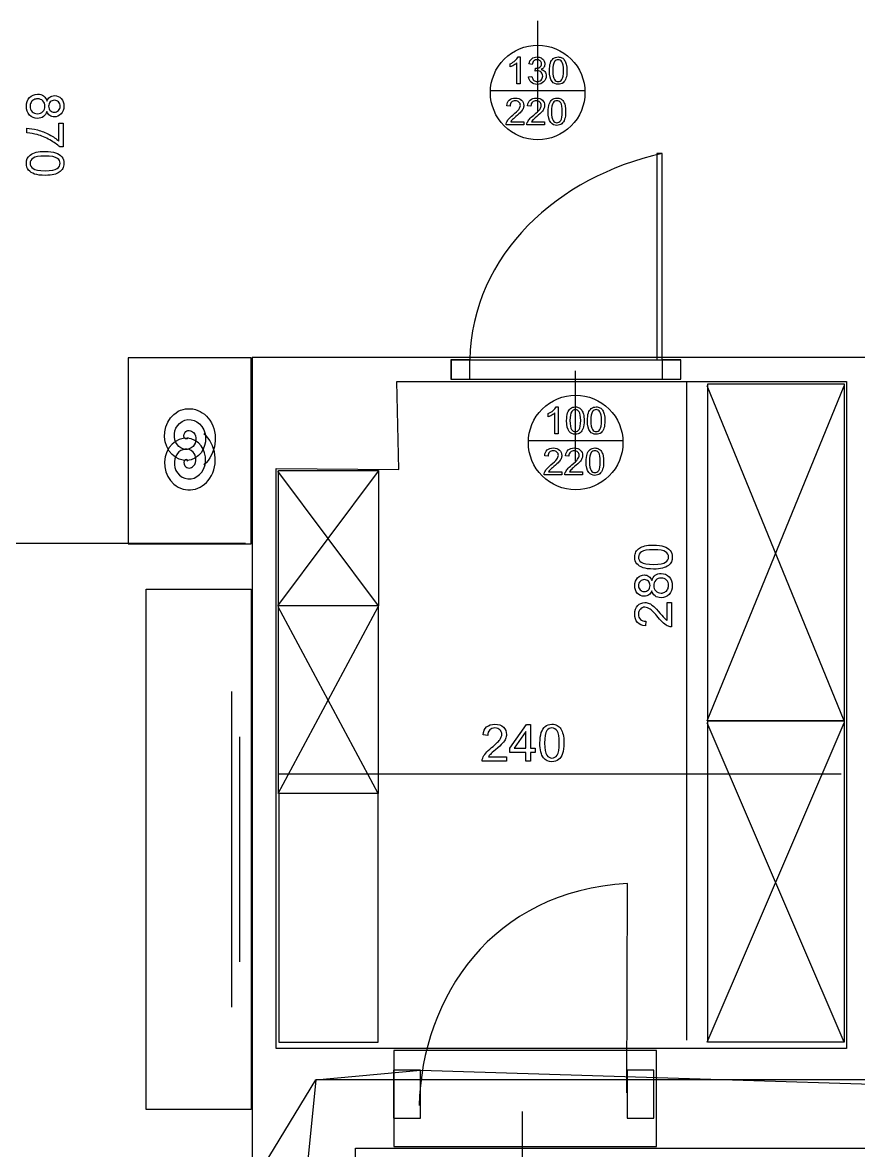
# Model space of a CAD drawing. Extents: x 2.6 to 26.4, y 3.1 to 19.6.
# Drawn here: x 8.137 to 11.673, y 6.609 to 11.378 of the extents above; entities that cross this region are included whole.
import ezdxf

# ---------------------------------------------------------------- set-up
doc = ezdxf.new("R2010")
doc.units = 0
for name, color, linetype in [('garden', 7, 'CONTINUOUS'), ('meble', 7, 'CONTINUOUS'), ('okna-drzwi_kopia', 7, 'CONTINUOUS'), ('rozmiarowka_kopia', 7, 'CONTINUOUS'), ('sciany', 7, 'CONTINUOUS')]:
    doc.layers.add(name, color=color, linetype=linetype)

msp = doc.modelspace()

# ---------------------------------------------------------------- linework, layer by layer
at = {"layer": 'garden', "color": 7}
for points in [[(4.470063, 15.233314), (23.784692, 15.233314), (23.784692, 6.46842), (13.747867, 6.331941), (13.610701, 6.908078), (9.37782, 6.908078), (9.307661, 6.201818), (4.470063, 6.122306)], [(9.028062, 6.331941), (9.37782, 6.908078), (9.819822, 6.947791), (13.096207, 6.846435), (14.012271, 6.819563), (13.906617, 6.331941), (13.906617, 4.435032), (9.028062, 4.435032)]]:
    msp.add_lwpolyline(points, close=True, dxfattribs=at)
at = {"layer": 'meble', "color": 7}
for points in [[(9.104096, 9.174034), (9.104096, 9.959985), (8.584316, 9.959985), (8.584316, 9.174034)], [(11.036499, 9.850612), (11.612056, 9.850612), (11.612056, 8.424992), (11.036499, 8.424992)], [(9.219363, 9.484203), (9.642821, 9.484203), (9.642821, 8.912489), (9.219363, 8.912489)], [(8.66069, 8.982337), (9.103551, 8.982337), (9.103551, 6.782022), (8.66069, 6.782022)], [(9.220091, 8.913148), (9.642087, 8.913148), (9.642087, 8.117853), (9.220091, 8.117853)], [(11.036499, 8.424992), (11.612056, 8.424992), (11.612056, 7.066288), (11.036499, 7.066288)], [(9.641876, 7.066734), (9.641876, 8.117649), (9.221569, 8.117649), (9.221569, 7.066734)]]:
    msp.add_lwpolyline(points, close=True, dxfattribs=at)
for points in [[(11.612056, 8.424992), (11.033371, 9.841763)], [(11.033371, 8.424992), (11.612056, 9.841763)], [(9.642821, 8.912489), (9.217062, 9.480654)], [(9.217062, 8.912489), (9.642821, 9.480654)], [(9.642087, 8.117853), (9.217798, 8.908211)], [(9.217798, 8.117853), (9.642087, 8.908211)], [(9.020383, 8.549998), (9.020383, 7.214361)], [(11.612056, 7.066288), (11.033371, 8.416558)], [(11.033371, 7.066288), (11.612056, 8.416558)], [(9.05475, 8.357691), (9.05475, 7.406667)]]:
    msp.add_lwpolyline(points, dxfattribs=at)
at = {"layer": 'meble', "color": 1}
for points in [[(8.777241, 9.721485), (8.824595, 9.762573), (8.893891, 9.749191), (8.929547, 9.696346)], [(8.757749, 9.565998), (8.724431, 9.614087), (8.735031, 9.68486), (8.777241, 9.721485)], [(8.792109, 9.592068), (8.771251, 9.618925), (8.776795, 9.660456), (8.800368, 9.682752)], [(8.800368, 9.682752), (8.828918, 9.709758), (8.872218, 9.702092), (8.895187, 9.670276)], [(8.929547, 9.696346), (8.969131, 9.637679), (8.955987, 9.552216), (8.904438, 9.508459)], [(8.881311, 9.600422), (8.843348, 9.634455), (8.787071, 9.623937), (8.757749, 9.581615)], [(8.826468, 9.618134), (8.817418, 9.622587), (8.818266, 9.63658), (8.823495, 9.644017)], [(8.823495, 9.644017), (8.832849, 9.657321), (8.850778, 9.655172), (8.860828, 9.644209)], [(8.860828, 9.644209), (8.875576, 9.628111), (8.872498, 9.600963), (8.858185, 9.585924)], [(8.895187, 9.670276), (8.922256, 9.632784), (8.914193, 9.576668), (8.881311, 9.547191)], [(8.929547, 9.451267), (8.969131, 9.509934), (8.955987, 9.595397), (8.904438, 9.639154)], [(8.858185, 9.585924), (8.839107, 9.56588), (8.808683, 9.570726), (8.792109, 9.592068)], [(8.835058, 9.62465), (8.838537, 9.618822), (8.829808, 9.616491), (8.826468, 9.618134)], [(8.895187, 9.477337), (8.922256, 9.514829), (8.914193, 9.570946), (8.881311, 9.600422)], [(8.757749, 9.581615), (8.724431, 9.533526), (8.735031, 9.462754), (8.777241, 9.426129)], [(8.881311, 9.547191), (8.843348, 9.513159), (8.787071, 9.523676), (8.757749, 9.565998)], [(8.792109, 9.555545), (8.771251, 9.528688), (8.776795, 9.487158), (8.800368, 9.464861)], [(8.858185, 9.561689), (8.839107, 9.581733), (8.808683, 9.576886), (8.792109, 9.555545)], [(8.860828, 9.503404), (8.875576, 9.519501), (8.872498, 9.546649), (8.858185, 9.561689)], [(8.826468, 9.529479), (8.817418, 9.525026), (8.818266, 9.511033), (8.823495, 9.503596)], [(8.823495, 9.503596), (8.832849, 9.490291), (8.850778, 9.492441), (8.860828, 9.503404)], [(8.835058, 9.522963), (8.838537, 9.528791), (8.829808, 9.531123), (8.826468, 9.529479)], [(8.777241, 9.426129), (8.824595, 9.385041), (8.893891, 9.398422), (8.929547, 9.451267)], [(8.800368, 9.464861), (8.828918, 9.437855), (8.872218, 9.445521), (8.895187, 9.477337)]]:
    msp.add_open_spline(points, degree=3, dxfattribs=at)
at = {"layer": 'okna-drzwi_kopia', "color": 7}
for points in [[(10.316177, 11.003706), (10.316177, 11.38493)], [(10.233238, 11.232747), (10.2422, 11.232747), (10.2422, 11.119026)], [(10.200482, 11.190874), (10.200482, 11.204317)], [(10.2422, 11.119026), (10.228294, 11.119026), (10.228294, 11.207639)], [(10.293267, 11.200917), (10.279361, 11.203389)], [(10.305396, 11.172642), (10.306941, 11.184848)], [(10.277969, 11.148924), (10.291875, 11.150778)], [(10.116175, 11.090441), (10.516176, 11.090441)], [(10.199502, 11.02489), (10.18521, 11.026357)], [(10.287573, 11.02489), (10.273281, 11.026357)], [(10.257445, 10.958759), (10.257445, 10.945393), (10.182584, 10.945393)], [(10.201898, 10.958759), (10.257445, 10.958759)], [(10.345516, 10.958759), (10.345516, 10.945393), (10.270656, 10.945393)], [(10.289967, 10.958759), (10.345516, 10.958759)], [(10.476837, 9.523804), (10.476837, 9.905028)], [(10.393899, 9.752845), (10.402861, 9.752845), (10.40286, 9.639124)], [(10.361142, 9.710972), (10.361142, 9.724415)], [(10.40286, 9.639124), (10.388954, 9.639124), (10.388954, 9.727737)], [(10.276836, 9.610539), (10.676836, 9.610539)], [(10.360162, 9.544988), (10.34587, 9.546455)], [(10.448234, 9.544988), (10.433942, 9.546455)], [(10.418105, 9.478857), (10.418105, 9.465491), (10.343245, 9.465491)], [(10.362558, 9.478857), (10.418105, 9.478857)], [(10.506177, 9.478857), (10.506177, 9.465491), (10.431316, 9.465491)], [(10.450628, 9.478857), (10.506177, 9.478857)], [(10.693146, 6.852901), (10.695681, 7.737821)], [(10.251644, 6.092467), (10.251644, 6.773032)]]:
    msp.add_lwpolyline(points, dxfattribs=at)
for points in [[(10.365963, 11.174882)], [(10.380256, 11.174882)], [(10.277971, 11.148924)], [(10.516177, 11.082323)], [(10.360503, 11.001249)], [(10.374796, 11.001249)], [(10.842209, 9.952126), (10.842209, 10.825184), (10.820472, 10.825184), (10.820472, 9.952126)], [(10.028933, 9.952126), (9.94904, 9.952126), (9.94904, 9.870876), (10.028933, 9.870876)], [(10.922102, 9.95087), (9.950297, 9.95087), (9.950297, 9.870876), (10.922102, 9.870876)], [(10.922102, 9.952126), (10.842209, 9.952126), (10.842209, 9.870876), (10.922102, 9.870876)], [(10.438553, 9.69498)], [(10.452845, 9.69498)], [(10.526623, 9.69498)], [(10.540917, 9.69498)], [(10.676837, 9.602421)], [(10.521164, 9.521347)], [(10.535456, 9.521347)], [(10.819362, 7.03197), (9.707241, 7.03197), (9.707241, 6.626094), (10.819362, 6.626094)], [(9.819822, 6.947791), (9.705934, 6.947791), (9.705934, 6.744853), (9.819822, 6.744853)], [(10.808091, 6.947791), (10.694203, 6.947791), (10.694203, 6.744853), (10.808091, 6.744853)]]:
    msp.add_lwpolyline(points, close=True, dxfattribs=at)
for points in [[(10.174755, 11.223745), (10.212263, 11.261252), (10.263133, 11.282323), (10.316177, 11.282323)], [(10.316177, 11.282323), (10.36922, 11.282323), (10.420091, 11.261252), (10.457598, 11.223745)], [(10.116177, 11.082323), (10.116177, 11.135367), (10.137248, 11.186238), (10.174755, 11.223745)], [(10.200482, 11.204317), (10.208259, 11.207973), (10.215057, 11.212403), (10.220877, 11.217604)], [(10.220877, 11.217604), (10.226697, 11.222806), (10.230818, 11.227854), (10.233238, 11.232747)], [(10.279361, 11.203389), (10.28106, 11.212711), (10.284923, 11.219922), (10.290949, 11.22502)], [(10.290949, 11.22502), (10.296975, 11.230171), (10.304469, 11.232746), (10.313431, 11.232746)], [(10.30022, 11.216213), (10.296615, 11.212814), (10.294297, 11.207715), (10.293267, 11.200917)], [(10.31374, 11.221312), (10.308332, 11.221312), (10.303825, 11.219613), (10.30022, 11.216213)], [(10.313431, 11.232746), (10.319611, 11.232746), (10.325302, 11.231407), (10.330504, 11.228729)], [(10.327105, 11.216291), (10.323654, 11.219638), (10.319199, 11.221312), (10.31374, 11.221312)], [(10.332281, 11.203621), (10.332281, 11.20872), (10.330556, 11.212943), (10.327105, 11.216291)], [(10.330504, 11.228729), (10.335706, 11.226102), (10.339672, 11.222497), (10.342402, 11.217913)], [(10.342402, 11.217913), (10.345183, 11.213329), (10.346574, 11.208462), (10.346574, 11.203312)], [(10.370059, 11.207175), (10.37284, 11.215364), (10.376934, 11.221673), (10.382342, 11.226103)], [(10.387441, 11.213124), (10.382651, 11.206222), (10.380256, 11.193475), (10.380256, 11.174882)], [(10.382342, 11.226103), (10.387802, 11.230532), (10.394652, 11.232747), (10.402892, 11.232747)], [(10.402738, 11.221236), (10.396351, 11.221236), (10.391252, 11.218532), (10.387441, 11.213124)], [(10.418962, 11.212042), (10.414635, 11.218171), (10.409227, 11.221236), (10.402738, 11.221236)], [(10.402892, 11.232747), (10.40897, 11.232747), (10.4143, 11.231511), (10.418884, 11.229038)], [(10.418884, 11.229038), (10.423468, 11.226618), (10.427254, 11.22309), (10.430241, 11.218454)], [(10.425529, 11.174882), (10.425529, 11.193526), (10.42334, 11.205913), (10.418962, 11.212042)], [(10.430241, 11.218454), (10.433228, 11.21387), (10.435571, 11.208256), (10.437271, 11.201613)], [(10.457598, 11.223745), (10.495105, 11.186238), (10.516177, 11.135367), (10.516177, 11.082323)], [(10.215083, 11.198059), (10.209675, 11.194866), (10.204808, 11.192471), (10.200482, 11.190874)], [(10.228294, 11.207639), (10.224946, 11.204445), (10.220542, 11.201252), (10.215083, 11.198059)], [(10.315207, 11.174187), (10.31258, 11.174187), (10.30931, 11.173672), (10.305396, 11.172642)], [(10.306941, 11.184848), (10.307868, 11.184745), (10.308615, 11.184693), (10.309181, 11.184693)], [(10.309181, 11.184693), (10.315104, 11.184693), (10.320434, 11.186238), (10.325173, 11.189328)], [(10.331122, 11.167929), (10.32695, 11.172101), (10.321645, 11.174187), (10.315207, 11.174187)], [(10.325173, 11.189328), (10.329912, 11.192419), (10.332281, 11.197183), (10.332281, 11.203621)], [(10.342634, 11.189946), (10.340007, 11.185929), (10.336118, 11.182736), (10.330968, 11.180367)], [(10.330968, 11.180367), (10.337663, 11.178822), (10.342865, 11.175603), (10.346574, 11.17071)], [(10.33738, 11.152169), (10.33738, 11.158555), (10.335294, 11.163809), (10.331122, 11.167929)], [(10.346574, 11.203312), (10.346574, 11.198419), (10.34526, 11.193964), (10.342634, 11.189946)], [(10.346574, 11.17071), (10.350282, 11.165868), (10.352137, 11.159791), (10.352137, 11.152477)], [(10.377165, 11.128838), (10.369697, 11.138263), (10.365963, 11.153611), (10.365963, 11.174882)], [(10.365964, 11.174882), (10.365964, 11.188273), (10.367329, 11.199037), (10.370059, 11.207175)], [(10.380256, 11.174882), (10.380256, 11.156289), (10.382419, 11.143903), (10.386746, 11.137722)], [(10.418962, 11.137799), (10.42334, 11.14398), (10.425529, 11.156341), (10.425529, 11.174882)], [(10.43982, 11.174882), (10.43982, 11.161594), (10.438455, 11.150856), (10.435725, 11.142666)], [(10.437271, 11.201613), (10.43897, 11.19502), (10.43982, 11.18611), (10.43982, 11.174882)], [(10.289173, 11.125901), (10.282632, 11.131824), (10.278898, 11.139498), (10.277971, 11.148924)], [(10.313972, 11.117017), (10.304032, 11.117017), (10.295766, 11.119978), (10.289173, 11.125901)], [(10.291875, 11.150778), (10.293472, 11.142898), (10.296176, 11.137207), (10.299987, 11.133705)], [(10.299987, 11.133705), (10.30385, 11.130254), (10.308537, 11.128529), (10.314048, 11.128529)], [(10.341321, 11.127292), (10.33411, 11.120442), (10.324994, 11.117017), (10.313972, 11.117017)], [(10.314048, 11.128529), (10.320589, 11.128529), (10.3261, 11.130795), (10.330581, 11.135327)], [(10.330581, 11.135327), (10.335113, 11.139859), (10.33738, 11.145473), (10.33738, 11.152169)], [(10.352137, 11.152477), (10.352137, 11.142589), (10.348531, 11.134193), (10.341321, 11.127292)], [(10.402891, 11.117095), (10.391972, 11.117095), (10.383397, 11.121009), (10.377165, 11.128838)], [(10.386746, 11.137722), (10.391124, 11.131593), (10.396506, 11.128529), (10.402892, 11.128529)], [(10.423441, 11.123739), (10.418033, 11.119309), (10.411183, 11.117095), (10.402891, 11.117095)], [(10.402892, 11.128529), (10.409279, 11.128529), (10.414635, 11.131619), (10.418962, 11.137799)], [(10.435725, 11.142666), (10.432995, 11.134529), (10.4289, 11.12822), (10.423441, 11.123739)], [(10.174755, 10.940902), (10.137248, 10.978409), (10.116177, 11.02928), (10.116177, 11.082323)], [(10.516177, 11.082323), (10.516177, 11.02928), (10.495105, 10.978409), (10.457598, 10.940902)], [(10.18521, 11.026357), (10.186188, 11.037019), (10.189871, 11.045131), (10.196257, 11.050693)], [(10.196257, 11.050693), (10.202644, 11.056307), (10.211219, 11.059114), (10.221983, 11.059114)], [(10.205605, 11.041577), (10.201588, 11.03756), (10.199553, 11.031997), (10.199502, 11.02489)], [(10.221674, 11.047603), (10.214979, 11.047603), (10.209622, 11.045594), (10.205605, 11.041577)], [(10.237048, 11.041886), (10.233133, 11.045697), (10.228009, 11.047603), (10.221674, 11.047603)], [(10.221983, 11.059114), (10.232851, 11.059114), (10.241452, 11.056101), (10.247787, 11.050075)], [(10.236508, 11.011215), (10.240834, 11.017138), (10.242997, 11.022726), (10.242997, 11.02798)], [(10.242997, 11.02798), (10.242997, 11.033491), (10.241014, 11.038126), (10.237048, 11.041886)], [(10.247787, 11.050075), (10.254122, 11.044049), (10.25729, 11.036581), (10.25729, 11.027671)], [(10.25729, 11.027671), (10.25729, 11.023138), (10.256363, 11.018683), (10.254509, 11.014306)], [(10.273281, 11.026357), (10.27426, 11.037019), (10.277942, 11.045131), (10.284329, 11.050693)], [(10.284329, 11.050693), (10.290715, 11.056307), (10.299291, 11.059114), (10.310055, 11.059114)], [(10.293676, 11.041577), (10.289659, 11.03756), (10.287625, 11.031997), (10.287573, 11.02489)], [(10.309746, 11.047603), (10.30305, 11.047603), (10.297694, 11.045594), (10.293676, 11.041577)], [(10.32512, 11.041886), (10.321206, 11.045697), (10.316081, 11.047603), (10.309746, 11.047603)], [(10.310055, 11.059114), (10.320922, 11.059114), (10.329523, 11.056101), (10.335858, 11.050075)], [(10.32458, 11.011215), (10.328906, 11.017138), (10.331069, 11.022726), (10.331069, 11.02798)], [(10.331069, 11.02798), (10.331069, 11.033491), (10.329086, 11.038126), (10.32512, 11.041886)], [(10.335858, 11.050075), (10.342193, 11.044049), (10.34536, 11.036581), (10.34536, 11.027671)], [(10.34536, 11.027671), (10.34536, 11.023138), (10.344433, 11.018683), (10.342579, 11.014306)], [(10.360504, 11.001249), (10.360504, 11.01464), (10.361869, 11.025405), (10.364599, 11.033542)], [(10.364599, 11.033542), (10.36738, 11.041731), (10.371475, 11.04804), (10.376883, 11.05247)], [(10.381981, 11.039491), (10.377191, 11.032589), (10.374796, 11.019842), (10.374796, 11.001249)], [(10.376883, 11.05247), (10.382342, 11.056899), (10.389192, 11.059114), (10.397433, 11.059114)], [(10.397277, 11.047603), (10.390891, 11.047603), (10.385792, 11.044899), (10.381981, 11.039491)], [(10.413501, 11.038409), (10.409174, 11.044538), (10.403766, 11.047603), (10.397277, 11.047603)], [(10.397433, 11.059114), (10.40351, 11.059114), (10.408841, 11.057878), (10.413425, 11.055405)], [(10.413425, 11.055405), (10.418009, 11.052985), (10.421794, 11.049457), (10.424781, 11.044821)], [(10.420068, 11.001249), (10.420068, 11.019894), (10.417879, 11.03228), (10.413501, 11.038409)], [(10.424781, 11.044821), (10.427769, 11.040238), (10.430112, 11.034624), (10.431811, 11.02798)], [(10.431811, 11.02798), (10.433511, 11.021387), (10.43436, 11.012477), (10.43436, 11.001249)], [(10.184206, 10.95505), (10.186112, 10.960149), (10.189151, 10.965171), (10.193322, 10.970115)], [(10.193322, 10.970115), (10.197545, 10.97506), (10.203623, 10.980776), (10.211555, 10.987266)], [(10.223838, 10.980545), (10.215494, 10.97354), (10.210138, 10.968776), (10.207769, 10.966253)], [(10.211555, 10.987266), (10.223864, 10.997361), (10.232182, 11.005344), (10.236508, 11.011215)], [(10.245238, 11.000477), (10.240963, 10.995635), (10.23383, 10.988991), (10.223838, 10.980545)], [(10.254509, 11.014306), (10.252655, 11.009928), (10.249564, 11.005318), (10.245238, 11.000477)], [(10.272278, 10.95505), (10.274183, 10.960149), (10.277222, 10.965171), (10.281394, 10.970115)], [(10.281394, 10.970115), (10.285617, 10.97506), (10.291694, 10.980776), (10.299626, 10.987266)], [(10.311909, 10.980545), (10.303565, 10.97354), (10.298208, 10.968776), (10.295839, 10.966253)], [(10.299626, 10.987266), (10.311935, 10.997361), (10.320253, 11.005344), (10.32458, 11.011215)], [(10.333308, 11.000477), (10.329034, 10.995635), (10.3219, 10.988991), (10.311909, 10.980545)], [(10.342579, 11.014306), (10.340725, 11.009928), (10.337635, 11.005318), (10.333308, 11.000477)], [(10.371705, 10.955205), (10.364237, 10.96463), (10.360503, 10.979978), (10.360503, 11.001249)], [(10.374796, 11.001249), (10.374796, 10.982656), (10.376959, 10.97027), (10.381285, 10.964089)], [(10.413501, 10.964167), (10.417879, 10.970347), (10.420068, 10.982708), (10.420068, 11.001249)], [(10.43436, 11.001249), (10.43436, 10.987961), (10.432995, 10.977223), (10.430265, 10.969034)], [(10.316177, 10.882323), (10.263133, 10.882323), (10.212263, 10.903395), (10.174755, 10.940902)], [(10.182584, 10.945393), (10.182484, 10.948741), (10.183025, 10.95196), (10.184206, 10.95505)], [(10.207769, 10.966253), (10.205399, 10.96378), (10.203442, 10.961282), (10.201898, 10.958759)], [(10.270656, 10.945393), (10.270556, 10.948741), (10.271096, 10.95196), (10.272278, 10.95505)], [(10.295839, 10.966253), (10.29347, 10.96378), (10.291513, 10.961282), (10.289967, 10.958759)], [(10.457598, 10.940902), (10.420091, 10.903395), (10.36922, 10.882323), (10.316177, 10.882323)], [(10.397432, 10.943462), (10.386513, 10.943462), (10.377937, 10.947376), (10.371705, 10.955205)], [(10.381285, 10.964089), (10.385663, 10.95796), (10.391045, 10.954896), (10.397432, 10.954896)], [(10.397432, 10.954896), (10.403818, 10.954896), (10.409175, 10.957986), (10.413501, 10.964167)], [(10.417982, 10.950106), (10.412574, 10.945677), (10.405724, 10.943462), (10.397432, 10.943462)], [(10.430265, 10.969034), (10.427535, 10.960896), (10.423441, 10.954587), (10.417982, 10.950106)], [(10.842209, 10.825184), (10.403671, 10.72604), (10.038815, 10.399973), (10.028933, 9.952126)], [(10.335416, 9.743843), (10.372923, 9.78135), (10.423794, 9.802421), (10.476837, 9.802421)], [(10.476837, 9.802421), (10.52988, 9.802421), (10.580751, 9.78135), (10.618258, 9.743843)], [(10.276837, 9.602421), (10.276837, 9.655465), (10.297908, 9.706336), (10.335416, 9.743843)], [(10.361142, 9.724415), (10.368919, 9.728071), (10.375718, 9.732501), (10.381538, 9.737702)], [(10.381538, 9.737702), (10.387358, 9.742904), (10.391478, 9.747952), (10.393899, 9.752845)], [(10.442647, 9.727273), (10.445428, 9.735462), (10.449522, 9.741771), (10.45493, 9.746201)], [(10.46003, 9.733222), (10.45524, 9.72632), (10.452845, 9.713573), (10.452845, 9.69498)], [(10.45493, 9.746201), (10.46039, 9.75063), (10.46724, 9.752845), (10.47548, 9.752845)], [(10.475327, 9.741334), (10.46894, 9.741334), (10.463841, 9.73863), (10.46003, 9.733222)], [(10.49155, 9.73214), (10.487224, 9.738269), (10.481817, 9.741334), (10.475327, 9.741334)], [(10.47548, 9.752845), (10.481558, 9.752845), (10.486888, 9.751609), (10.491472, 9.749136)], [(10.491472, 9.749136), (10.496056, 9.746716), (10.499842, 9.743188), (10.502829, 9.738552)], [(10.498117, 9.69498), (10.498117, 9.713624), (10.495928, 9.726011), (10.49155, 9.73214)], [(10.502829, 9.738552), (10.505816, 9.733968), (10.508159, 9.728354), (10.509859, 9.721711)], [(10.530719, 9.727273), (10.5335, 9.735462), (10.537595, 9.741771), (10.543003, 9.746201)], [(10.548102, 9.733222), (10.543312, 9.72632), (10.540917, 9.713573), (10.540917, 9.69498)], [(10.543003, 9.746201), (10.548462, 9.75063), (10.555312, 9.752845), (10.563553, 9.752845)], [(10.563398, 9.741334), (10.557012, 9.741334), (10.551913, 9.73863), (10.548102, 9.733222)], [(10.579622, 9.73214), (10.575295, 9.738269), (10.569887, 9.741334), (10.563398, 9.741334)], [(10.563553, 9.752845), (10.56963, 9.752845), (10.574961, 9.751609), (10.579545, 9.749136)], [(10.579545, 9.749136), (10.584129, 9.746716), (10.587914, 9.743188), (10.590901, 9.738552)], [(10.586189, 9.69498), (10.586189, 9.713624), (10.584, 9.726011), (10.579622, 9.73214)], [(10.590901, 9.738552), (10.593889, 9.733968), (10.596232, 9.728354), (10.597931, 9.721711)], [(10.618258, 9.743843), (10.655766, 9.706336), (10.676837, 9.655465), (10.676837, 9.602421)], [(10.375744, 9.718157), (10.370336, 9.714964), (10.365468, 9.712569), (10.361142, 9.710972)], [(10.388954, 9.727737), (10.385606, 9.724543), (10.381203, 9.72135), (10.375744, 9.718157)], [(10.438553, 9.69498), (10.438553, 9.708371), (10.439917, 9.719135), (10.442647, 9.727273)], [(10.449753, 9.648936), (10.442286, 9.658361), (10.438553, 9.673709), (10.438553, 9.69498)], [(10.452845, 9.69498), (10.452845, 9.676387), (10.455008, 9.664001), (10.459335, 9.65782)], [(10.49155, 9.657897), (10.495928, 9.664078), (10.498117, 9.676439), (10.498117, 9.69498)], [(10.512408, 9.69498), (10.512408, 9.681692), (10.511043, 9.670954), (10.508313, 9.662764)], [(10.509859, 9.721711), (10.511558, 9.715118), (10.512408, 9.706208), (10.512408, 9.69498)], [(10.537825, 9.648936), (10.530357, 9.658361), (10.526623, 9.673709), (10.526623, 9.69498)], [(10.526624, 9.69498), (10.526624, 9.708371), (10.527989, 9.719135), (10.530719, 9.727273)], [(10.540916, 9.69498), (10.540916, 9.676387), (10.54308, 9.664001), (10.547406, 9.65782)], [(10.579622, 9.657897), (10.584, 9.664078), (10.586189, 9.676439), (10.586189, 9.69498)], [(10.60048, 9.69498), (10.60048, 9.681692), (10.599115, 9.670954), (10.596385, 9.662764)], [(10.597931, 9.721711), (10.599631, 9.715118), (10.60048, 9.706208), (10.60048, 9.69498)], [(10.475479, 9.637193), (10.46456, 9.637193), (10.455985, 9.641107), (10.449753, 9.648936)], [(10.459335, 9.65782), (10.463713, 9.651691), (10.469095, 9.648627), (10.475481, 9.648627)], [(10.496029, 9.643837), (10.490621, 9.639407), (10.483771, 9.637193), (10.475479, 9.637193)], [(10.475481, 9.648627), (10.481868, 9.648627), (10.487224, 9.651717), (10.49155, 9.657897)], [(10.508313, 9.662764), (10.505583, 9.654627), (10.501488, 9.648318), (10.496029, 9.643837)], [(10.563552, 9.637193), (10.552633, 9.637193), (10.544057, 9.641107), (10.537825, 9.648936)], [(10.547406, 9.65782), (10.551784, 9.651691), (10.557166, 9.648627), (10.563553, 9.648627)], [(10.584102, 9.643837), (10.578694, 9.639407), (10.571844, 9.637193), (10.563552, 9.637193)], [(10.563553, 9.648627), (10.569939, 9.648627), (10.575296, 9.651717), (10.579622, 9.657897)], [(10.596385, 9.662764), (10.593655, 9.654627), (10.589561, 9.648318), (10.584102, 9.643837)], [(10.335416, 9.461), (10.297908, 9.498507), (10.276837, 9.549378), (10.276837, 9.602421)], [(10.676837, 9.602421), (10.676837, 9.549378), (10.655766, 9.498507), (10.618258, 9.461)], [(10.34587, 9.546455), (10.346849, 9.557117), (10.350531, 9.565229), (10.356918, 9.570791)], [(10.356918, 9.570791), (10.363304, 9.576405), (10.37188, 9.579212), (10.382644, 9.579212)], [(10.366265, 9.561675), (10.362248, 9.557658), (10.360214, 9.552095), (10.360162, 9.544988)], [(10.382335, 9.567701), (10.375639, 9.567701), (10.370283, 9.565692), (10.366265, 9.561675)], [(10.397709, 9.561984), (10.393794, 9.565795), (10.388669, 9.567701), (10.382335, 9.567701)], [(10.382644, 9.579212), (10.393511, 9.579212), (10.402112, 9.576199), (10.408447, 9.570173)], [(10.397169, 9.531313), (10.401495, 9.537236), (10.403658, 9.542824), (10.403658, 9.548078)], [(10.403658, 9.548078), (10.403658, 9.553589), (10.401675, 9.558224), (10.397709, 9.561984)], [(10.408447, 9.570173), (10.414783, 9.564147), (10.41795, 9.556679), (10.41795, 9.547769)], [(10.41795, 9.547769), (10.41795, 9.543236), (10.417023, 9.538781), (10.415169, 9.534404)], [(10.433942, 9.546455), (10.43492, 9.557117), (10.438603, 9.565229), (10.444989, 9.570791)], [(10.444989, 9.570791), (10.451376, 9.576405), (10.459951, 9.579212), (10.470715, 9.579212)], [(10.454337, 9.561675), (10.450319, 9.557658), (10.448285, 9.552095), (10.448234, 9.544988)], [(10.470406, 9.567701), (10.463711, 9.567701), (10.458354, 9.565692), (10.454337, 9.561675)], [(10.48578, 9.561984), (10.481866, 9.565795), (10.476741, 9.567701), (10.470406, 9.567701)], [(10.470715, 9.579212), (10.481583, 9.579212), (10.490184, 9.576199), (10.496519, 9.570173)], [(10.48524, 9.531313), (10.489566, 9.537236), (10.491729, 9.542824), (10.491729, 9.548078)], [(10.491729, 9.548078), (10.491729, 9.553589), (10.489746, 9.558224), (10.48578, 9.561984)], [(10.496519, 9.570173), (10.502853, 9.564147), (10.506021, 9.556679), (10.506021, 9.547769)], [(10.506021, 9.547769), (10.506021, 9.543236), (10.505094, 9.538781), (10.50324, 9.534404)], [(10.521164, 9.521347), (10.521164, 9.534738), (10.522529, 9.545503), (10.525259, 9.55364)], [(10.525259, 9.55364), (10.528041, 9.561829), (10.532135, 9.568138), (10.537543, 9.572568)], [(10.542641, 9.559589), (10.537851, 9.552687), (10.535456, 9.53994), (10.535456, 9.521347)], [(10.537543, 9.572568), (10.543002, 9.576997), (10.549852, 9.579212), (10.558093, 9.579212)], [(10.557938, 9.567701), (10.551551, 9.567701), (10.546452, 9.564997), (10.542641, 9.559589)], [(10.574161, 9.558507), (10.569835, 9.564636), (10.564427, 9.567701), (10.557938, 9.567701)], [(10.558093, 9.579212), (10.56417, 9.579212), (10.569501, 9.577976), (10.574085, 9.575503)], [(10.574085, 9.575503), (10.578669, 9.573083), (10.582455, 9.569555), (10.585442, 9.564919)], [(10.580728, 9.521347), (10.580728, 9.539992), (10.578539, 9.552378), (10.574161, 9.558507)], [(10.585442, 9.564919), (10.588429, 9.560336), (10.590772, 9.554722), (10.592472, 9.548078)], [(10.592472, 9.548078), (10.594171, 9.541485), (10.595021, 9.532575), (10.595021, 9.521347)], [(10.353983, 9.490213), (10.358206, 9.495158), (10.364283, 9.500874), (10.372215, 9.507364)], [(10.384498, 9.500643), (10.376155, 9.493638), (10.370798, 9.488874), (10.368429, 9.486351)], [(10.372215, 9.507364), (10.384524, 9.517459), (10.392842, 9.525442), (10.397169, 9.531313)], [(10.405898, 9.520575), (10.401624, 9.515733), (10.39449, 9.509089), (10.384498, 9.500643)], [(10.415169, 9.534404), (10.413315, 9.530026), (10.410225, 9.525416), (10.405898, 9.520575)], [(10.442054, 9.490213), (10.446277, 9.495158), (10.452355, 9.500874), (10.460286, 9.507364)], [(10.472569, 9.500643), (10.464225, 9.493638), (10.458869, 9.488874), (10.4565, 9.486351)], [(10.460286, 9.507364), (10.472596, 9.517459), (10.480914, 9.525442), (10.48524, 9.531313)], [(10.493969, 9.520575), (10.489694, 9.515733), (10.482561, 9.509089), (10.472569, 9.500643)], [(10.50324, 9.534404), (10.501386, 9.530026), (10.498295, 9.525416), (10.493969, 9.520575)], [(10.532366, 9.475303), (10.524898, 9.484728), (10.521164, 9.500076), (10.521164, 9.521347)], [(10.535457, 9.521347), (10.535457, 9.502754), (10.53762, 9.490368), (10.541946, 9.484187)], [(10.574161, 9.484265), (10.578539, 9.490445), (10.580728, 9.502806), (10.580728, 9.521347)], [(10.595021, 9.521347), (10.595021, 9.508059), (10.593656, 9.497321), (10.590926, 9.489132)], [(10.476837, 9.402421), (10.423794, 9.402421), (10.372923, 9.423493), (10.335416, 9.461)], [(10.343245, 9.465491), (10.343145, 9.468839), (10.343685, 9.472058), (10.344867, 9.475148)], [(10.344867, 9.475148), (10.346773, 9.480247), (10.349811, 9.485269), (10.353983, 9.490213)], [(10.368429, 9.486351), (10.36606, 9.483878), (10.364103, 9.48138), (10.362558, 9.478857)], [(10.431316, 9.465491), (10.431216, 9.468839), (10.431757, 9.472058), (10.432938, 9.475148)], [(10.432938, 9.475148), (10.434843, 9.480247), (10.437882, 9.485269), (10.442054, 9.490213)], [(10.4565, 9.486351), (10.45413, 9.483878), (10.452173, 9.48138), (10.450628, 9.478857)], [(10.618258, 9.461), (10.580751, 9.423493), (10.52988, 9.402421), (10.476837, 9.402421)], [(10.558092, 9.46356), (10.547173, 9.46356), (10.538598, 9.467474), (10.532366, 9.475303)], [(10.541946, 9.484187), (10.546324, 9.478058), (10.551706, 9.474994), (10.558092, 9.474994)], [(10.558092, 9.474994), (10.564479, 9.474994), (10.569835, 9.478084), (10.574161, 9.484265)], [(10.578642, 9.470204), (10.573234, 9.465775), (10.566384, 9.46356), (10.558092, 9.46356)], [(10.590926, 9.489132), (10.588196, 9.480994), (10.584101, 9.474685), (10.578642, 9.470204)], [(10.695681, 7.737821), (10.123155, 7.705371), (9.825617, 7.257077), (9.814967, 6.798212)]]:
    msp.add_open_spline(points, degree=3, dxfattribs=at)
at = {"layer": 'rozmiarowka_kopia', "color": 7}
for points in [[(8.20083, 11.055739)], [(8.240269, 11.04578)], [(8.272606, 11.049612)], [(8.232636, 10.833418)], [(8.232636, 10.813812)], [(10.806247, 9.086864)], [(10.806248, 9.06725)], [(10.766284, 8.971928)], [(10.798614, 8.97575)], [(10.838055, 8.965791)], [(10.266006, 8.254962), (10.266006, 8.292175), (10.198577, 8.292175), (10.198577, 8.309669), (10.269505, 8.410388), (10.28509, 8.410388), (10.28509, 8.309669), (10.306082, 8.309669), (10.306082, 8.292175), (10.28509, 8.292175), (10.28509, 8.254962)], [(10.266006, 8.309669), (10.266006, 8.379748), (10.217343, 8.309669)], [(10.325699, 8.331613)], [(10.345314, 8.331615)]]:
    msp.add_lwpolyline(points, close=True, dxfattribs=at)
for points in [[(8.155983, 10.911659), (8.155983, 10.931273)], [(8.291053, 10.953012), (8.309395, 10.953012), (8.309395, 10.852399), (8.294552, 10.852399)], [(8.291053, 10.876884), (8.291053, 10.953012)], [(10.864558, 8.849576), (10.864559, 8.925814)], [(10.864559, 8.925814), (10.8829, 8.925814), (10.8829, 8.82308)], [(10.7738, 8.846295), (10.77179, 8.826681)], [(10.104757, 8.364061), (10.085143, 8.366081)], [(10.184265, 8.273304), (10.184265, 8.254962), (10.081531, 8.254962)], [(10.108037, 8.273313), (10.184265, 8.273304)]]:
    msp.add_lwpolyline(points, dxfattribs=at)
at = {"layer": 'rozmiarowka_kopia', "color": 1}
for points in [[(10.946422, 7.07462), (10.946422, 9.857587)], [(9.079793, 9.175094), (4.913137, 9.175094)], [(11.599536, 8.200301), (9.217798, 8.200301)]]:
    msp.add_lwpolyline(points, dxfattribs=at)
at = {"layer": 'rozmiarowka_kopia', "color": 7}
for points in [[(8.166903, 11.061256), (8.176021, 11.070657), (8.187365, 11.075357), (8.200936, 11.075357)], [(8.200936, 11.075357), (8.211043, 11.075357), (8.219489, 11.072814), (8.226275, 11.067727)], [(8.226275, 11.067727), (8.233131, 11.062567), (8.237796, 11.055251), (8.240269, 11.04578)], [(8.252674, 11.06338), (8.258046, 11.067193), (8.264478, 11.0691), (8.27197, 11.0691)], [(8.27197, 11.0691), (8.283278, 11.0691), (8.292785, 11.065036), (8.300489, 11.056908)], [(8.153333, 11.024149), (8.153333, 11.039487), (8.157856, 11.051856), (8.166903, 11.061256)], [(8.166903, 10.987042), (8.157856, 10.996443), (8.153333, 11.008812), (8.153333, 11.024149)], [(8.173158, 11.040373), (8.170402, 11.035286), (8.169023, 11.029809), (8.169023, 11.02394)], [(8.169023, 11.02394), (8.169023, 11.014822), (8.171957, 11.007295), (8.177823, 11.001358)], [(8.185033, 11.05193), (8.179943, 11.049317), (8.175985, 11.045464), (8.173158, 11.040373)], [(8.20083, 11.05575), (8.195387, 11.05575), (8.190121, 11.054477), (8.185033, 11.05193)], [(8.223094, 11.046939), (8.217157, 11.052806), (8.209735, 11.055739), (8.20083, 11.055739)], [(8.222988, 11.001668), (8.228996, 11.007748), (8.232, 11.015381), (8.232, 11.024568)], [(8.232, 11.024568), (8.232, 11.033545), (8.229031, 11.041002), (8.223094, 11.046939)], [(8.240269, 11.04578), (8.243167, 11.053697), (8.247302, 11.059563), (8.252674, 11.06338)], [(8.254582, 11.0425), (8.249917, 11.037767), (8.247585, 11.031617), (8.247585, 11.024052)], [(8.247585, 11.024052), (8.247585, 11.016701), (8.249882, 11.010694), (8.254476, 11.006029)], [(8.272606, 11.0496), (8.265255, 11.0496), (8.259247, 11.047233), (8.254582, 11.0425)], [(8.289357, 11.042402), (8.284692, 11.047209), (8.279109, 11.049612), (8.272606, 11.049612)], [(8.289145, 11.006249), (8.293951, 11.011056), (8.296354, 11.017063), (8.296354, 11.024272)], [(8.296354, 11.024272), (8.296354, 11.031552), (8.294022, 11.037595), (8.289357, 11.042402)], [(8.312045, 11.024465), (8.312045, 11.010894), (8.308087, 10.999974), (8.300171, 10.991705)], [(8.300489, 11.056908), (8.308193, 11.048779), (8.312045, 11.037965), (8.312045, 11.024465)], [(8.200406, 10.972941), (8.187118, 10.972941), (8.17595, 10.977641), (8.166903, 10.987042)], [(8.177823, 11.001358), (8.18369, 10.995418), (8.191147, 10.992448), (8.200194, 10.992448)], [(8.200194, 10.992448), (8.209382, 10.992448), (8.21698, 10.995521), (8.222988, 11.001668)], [(8.225214, 10.980471), (8.218288, 10.975451), (8.210018, 10.972941), (8.200406, 10.972941)], [(8.240269, 11.002205), (8.237159, 10.992663), (8.232141, 10.985418), (8.225214, 10.980471)], [(8.252568, 10.98503), (8.247266, 10.988777), (8.243167, 10.994502), (8.240269, 11.002205)], [(8.271439, 10.9793), (8.26423, 10.9793), (8.257939, 10.98121), (8.252568, 10.98503)], [(8.254476, 11.006029), (8.259141, 11.001296), (8.264831, 10.998929), (8.271545, 10.998929)], [(8.300171, 10.991705), (8.292325, 10.983435), (8.282748, 10.9793), (8.271439, 10.9793)], [(8.271545, 10.998929), (8.278543, 10.998929), (8.284409, 11.001369), (8.289145, 11.006249)], [(8.155983, 10.931273), (8.168211, 10.931073), (8.182983, 10.92867), (8.2003, 10.924063)], [(8.2003, 10.924063), (8.217616, 10.91947), (8.234297, 10.912896), (8.250341, 10.904343)], [(8.198709, 10.904349), (8.185704, 10.908169), (8.171462, 10.910606), (8.155983, 10.911659)], [(8.252568, 10.881873), (8.23511, 10.891556), (8.217157, 10.899048), (8.198709, 10.904349)], [(8.250341, 10.904343), (8.266456, 10.89572), (8.280027, 10.886567), (8.291053, 10.876884)], [(8.294552, 10.852399), (8.284021, 10.862294), (8.270026, 10.872119), (8.252568, 10.881873)], [(8.169448, 10.818045), (8.182382, 10.828294), (8.203445, 10.833418), (8.232636, 10.833418)], [(8.232636, 10.833421), (8.251013, 10.833421), (8.265785, 10.831548), (8.276953, 10.827801)], [(8.276953, 10.827801), (8.288191, 10.823981), (8.296849, 10.818362), (8.302928, 10.810944)], [(8.153333, 10.78274), (8.153333, 10.797725), (8.158704, 10.809493), (8.169448, 10.818045)], [(8.162451, 10.754539), (8.156372, 10.76196), (8.153333, 10.771361), (8.153333, 10.78274)], [(8.18164, 10.804907), (8.173229, 10.7989), (8.169024, 10.791514), (8.169024, 10.782748)], [(8.169024, 10.782748), (8.169024, 10.773984), (8.173264, 10.766633), (8.181746, 10.760696)], [(8.232636, 10.813807), (8.20712, 10.813807), (8.190122, 10.81084), (8.18164, 10.804907)], [(8.285116, 10.803952), (8.275645, 10.810525), (8.258152, 10.813812), (8.232636, 10.813812)], [(8.283632, 10.760696), (8.292043, 10.766636), (8.296248, 10.774057), (8.296248, 10.78296)], [(8.296248, 10.78296), (8.296248, 10.791725), (8.292538, 10.798722), (8.285116, 10.803952)], [(8.302928, 10.810944), (8.309006, 10.803452), (8.312046, 10.794051), (8.312046, 10.782742)], [(8.312046, 10.782742), (8.312046, 10.774402), (8.310349, 10.767087), (8.306957, 10.760796)], [(8.188426, 10.737681), (8.177258, 10.741428), (8.1686, 10.747047), (8.162451, 10.754539)], [(8.181746, 10.760696), (8.190228, 10.754689), (8.207191, 10.751686), (8.232636, 10.751686)], [(8.232636, 10.732061), (8.214401, 10.732061), (8.199664, 10.733934), (8.188426, 10.737681)], [(8.232636, 10.751686), (8.258222, 10.751686), (8.275221, 10.754689), (8.283632, 10.760696)], [(8.269319, 10.735561), (8.260272, 10.733228), (8.248045, 10.732061), (8.232636, 10.732061)], [(8.292432, 10.745211), (8.286141, 10.741111), (8.278437, 10.737894), (8.269319, 10.735561)], [(8.306957, 10.760796), (8.303635, 10.754503), (8.298793, 10.749308), (8.292432, 10.745211)], [(10.746451, 9.155456), (10.752744, 9.159556), (10.760448, 9.162773), (10.769563, 9.165106)], [(10.769563, 9.165106), (10.77861, 9.167439), (10.790838, 9.168606), (10.806246, 9.168606)], [(10.806246, 9.168606), (10.824482, 9.168606), (10.839219, 9.166733), (10.850457, 9.162986)], [(10.850457, 9.162986), (10.861624, 9.159239), (10.870283, 9.15362), (10.876432, 9.146129)], [(10.726836, 9.117925), (10.726836, 9.126265), (10.728533, 9.13358), (10.731926, 9.139871)], [(10.735956, 9.089723), (10.729876, 9.097215), (10.726836, 9.106616), (10.726836, 9.117925)], [(10.731926, 9.139871), (10.735246, 9.146164), (10.740088, 9.151359), (10.746451, 9.155456)], [(10.755251, 9.139981), (10.74684, 9.134041), (10.742635, 9.12662), (10.742635, 9.117717)], [(10.742635, 9.117717), (10.742635, 9.108952), (10.746346, 9.101955), (10.753767, 9.096724)], [(10.806247, 9.148991), (10.780661, 9.148991), (10.763662, 9.145988), (10.755251, 9.139981)], [(10.857137, 9.139981), (10.848656, 9.145988), (10.831692, 9.148991), (10.806247, 9.148991)], [(10.86986, 9.117929), (10.86986, 9.126693), (10.865619, 9.134044), (10.857137, 9.139981)], [(10.857243, 9.09577), (10.865654, 9.101777), (10.86986, 9.109163), (10.86986, 9.117929)], [(10.885552, 9.117928), (10.885552, 9.102943), (10.88018, 9.091175), (10.869437, 9.082623)], [(10.876432, 9.146129), (10.882512, 9.138708), (10.885552, 9.129307), (10.885552, 9.117928)], [(10.761931, 9.072866), (10.750692, 9.076686), (10.742034, 9.082305), (10.735956, 9.089723)], [(10.753767, 9.096724), (10.763238, 9.090151), (10.780732, 9.086864), (10.806247, 9.086864)], [(10.806247, 9.067246), (10.78787, 9.067246), (10.773098, 9.069119), (10.761931, 9.072866)], [(10.806247, 9.08686), (10.831763, 9.08686), (10.848762, 9.08983), (10.857243, 9.09577)], [(10.869437, 9.082623), (10.856502, 9.072374), (10.835439, 9.06725), (10.806248, 9.06725)], [(10.726838, 8.997056), (10.726838, 9.010627), (10.730796, 9.021547), (10.738712, 9.029816)], [(10.738712, 9.029816), (10.746557, 9.038086), (10.756135, 9.042221), (10.767444, 9.042221)], [(10.749742, 9.015291), (10.744935, 9.010484), (10.742532, 9.004476), (10.742532, 8.997267)], [(10.767342, 9.022601), (10.760345, 9.022601), (10.754478, 9.020164), (10.749742, 9.015291)], [(10.784411, 9.015501), (10.779744, 9.020234), (10.774055, 9.022601), (10.767342, 9.022601)], [(10.767444, 9.042221), (10.774653, 9.042221), (10.780944, 9.040314), (10.786315, 9.036501)], [(10.791301, 8.997477), (10.791301, 9.004828), (10.789004, 9.010836), (10.784411, 9.015501)], [(10.786315, 9.036501), (10.791615, 9.032754), (10.795715, 9.027029), (10.798614, 9.019325)], [(10.798614, 9.019325), (10.801721, 9.028867), (10.806739, 9.036112), (10.813669, 9.04106)], [(10.81589, 9.019862), (10.809883, 9.013782), (10.80688, 9.006148), (10.80688, 8.996961)], [(10.813669, 9.04106), (10.820596, 9.04608), (10.828865, 9.04859), (10.838478, 9.04859)], [(10.838685, 9.029082), (10.829496, 9.029082), (10.821898, 9.026009), (10.81589, 9.019862)], [(10.838478, 9.04859), (10.851765, 9.04859), (10.862933, 9.04389), (10.87198, 9.034489)], [(10.861055, 9.020172), (10.855188, 9.026112), (10.847732, 9.029082), (10.838685, 9.029082)], [(10.869855, 8.997589), (10.869855, 9.006707), (10.866922, 9.014235), (10.861055, 9.020172)], [(10.87198, 9.034489), (10.881027, 9.025089), (10.885551, 9.01272), (10.885551, 8.997382)], [(10.738394, 8.964614), (10.73069, 8.972742), (10.726838, 8.983556), (10.726838, 8.997056)], [(10.742532, 8.997267), (10.742532, 8.989987), (10.744865, 8.983944), (10.749532, 8.979138)], [(10.749532, 8.979138), (10.754199, 8.974331), (10.759783, 8.971928), (10.766284, 8.971928)], [(10.766278, 8.97193), (10.773629, 8.97193), (10.779636, 8.974297), (10.784301, 8.97903)], [(10.784301, 8.97903), (10.788968, 8.983763), (10.791301, 8.989912), (10.791301, 8.997477)], [(10.798614, 8.97575), (10.795714, 8.967834), (10.791579, 8.961968), (10.786209, 8.958151)], [(10.812609, 8.953804), (10.805753, 8.958964), (10.801088, 8.966279), (10.798614, 8.97575)], [(10.80688, 8.996961), (10.80688, 8.987984), (10.80985, 8.980528), (10.81579, 8.974591)], [(10.81579, 8.974591), (10.82173, 8.968724), (10.829152, 8.965791), (10.838055, 8.965791)], [(10.838054, 8.96578), (10.843494, 8.96578), (10.84876, 8.967053), (10.853851, 8.9696)], [(10.853851, 8.9696), (10.858938, 8.972213), (10.862896, 8.976065), (10.865725, 8.981156)], [(10.865725, 8.981156), (10.868478, 8.986243), (10.869855, 8.99172), (10.869855, 8.997589)], [(10.885551, 8.997382), (10.885551, 8.982045), (10.881027, 8.969676), (10.87198, 8.960275)], [(10.766914, 8.952421), (10.755605, 8.952421), (10.746098, 8.956485), (10.738394, 8.964614)], [(10.739241, 8.912558), (10.747511, 8.921251), (10.75776, 8.925598), (10.769987, 8.925598)], [(10.786209, 8.958151), (10.780836, 8.954331), (10.774404, 8.952421), (10.766914, 8.952421)], [(10.769987, 8.925598), (10.776207, 8.925598), (10.782321, 8.924325), (10.788329, 8.921778)], [(10.788329, 8.921778), (10.794336, 8.919231), (10.800662, 8.914991), (10.807307, 8.909056)], [(10.837947, 8.946174), (10.82784, 8.946174), (10.819394, 8.948717), (10.812609, 8.953804)], [(10.87198, 8.960275), (10.862862, 8.950874), (10.851518, 8.946174), (10.837947, 8.946174)], [(10.726837, 8.877147), (10.726837, 8.89206), (10.730972, 8.903864), (10.739241, 8.912558)], [(10.738393, 8.841842), (10.730689, 8.850606), (10.726837, 8.862374), (10.726837, 8.877147)], [(10.75048, 8.897826), (10.745247, 8.892453), (10.74263, 8.88542), (10.74263, 8.876728)], [(10.74263, 8.876728), (10.74263, 8.867539), (10.745387, 8.860188), (10.7509, 8.854675)], [(10.769564, 8.905986), (10.762001, 8.905986), (10.75564, 8.903266), (10.75048, 8.897826)], [(10.792571, 8.897086), (10.784442, 8.903019), (10.776773, 8.905986), (10.769564, 8.905986)], [(10.825437, 8.862841), (10.811584, 8.879734), (10.800628, 8.891149), (10.792571, 8.897086)], [(10.807307, 8.909056), (10.813947, 8.903189), (10.823065, 8.8934), (10.83466, 8.879688)], [(10.83466, 8.879688), (10.844273, 8.868238), (10.850811, 8.860887), (10.854274, 8.857636)], [(10.77179, 8.826681), (10.757159, 8.828021), (10.746026, 8.833075), (10.738393, 8.841842)], [(10.7509, 8.854675), (10.756413, 8.849162), (10.764047, 8.846368), (10.7738, 8.846295)], [(10.848974, 8.83782), (10.842189, 8.843613), (10.834343, 8.851954), (10.825437, 8.862841)], [(10.869648, 8.82531), (10.862651, 8.827923), (10.855759, 8.832093), (10.848974, 8.83782)], [(10.854274, 8.857636), (10.857667, 8.854383), (10.861095, 8.851696), (10.864558, 8.849576)], [(10.8829, 8.82308), (10.878307, 8.822947), (10.873889, 8.82369), (10.869648, 8.82531)], [(10.085143, 8.366081), (10.08649, 8.380712), (10.091543, 8.391844), (10.100304, 8.399477)], [(10.100304, 8.399477), (10.109069, 8.407182), (10.120837, 8.411034), (10.135609, 8.411034)], [(10.135189, 8.395232), (10.126, 8.395232), (10.11865, 8.392475), (10.113137, 8.386962)], [(10.156287, 8.387382), (10.150914, 8.392615), (10.143881, 8.395232), (10.135189, 8.395232)], [(10.135609, 8.411034), (10.150522, 8.411034), (10.162326, 8.406899), (10.17102, 8.398629)], [(10.17102, 8.398629), (10.179713, 8.39036), (10.18406, 8.380111), (10.18406, 8.367883)], [(10.331316, 8.375932), (10.335136, 8.38717), (10.340755, 8.395828), (10.348173, 8.401907)], [(10.348173, 8.401907), (10.355666, 8.407987), (10.365066, 8.411027), (10.376375, 8.411027)], [(10.376166, 8.395227), (10.367401, 8.395227), (10.360404, 8.391516), (10.355174, 8.384095)], [(10.39843, 8.382611), (10.39249, 8.391022), (10.385069, 8.395227), (10.376166, 8.395227)], [(10.376375, 8.411027), (10.384715, 8.411027), (10.39203, 8.40933), (10.398321, 8.405937)], [(10.398321, 8.405937), (10.404614, 8.402617), (10.409809, 8.397775), (10.413906, 8.391412)], [(10.113137, 8.386962), (10.107624, 8.381449), (10.10483, 8.373815), (10.104757, 8.364061)], [(10.155537, 8.345292), (10.161477, 8.35342), (10.164447, 8.361089), (10.164447, 8.368298)], [(10.164447, 8.368298), (10.164447, 8.375861), (10.161727, 8.382222), (10.156287, 8.387382)], [(10.18024, 8.349542), (10.177693, 8.343535), (10.173452, 8.337209), (10.167517, 8.330564)], [(10.18406, 8.367883), (10.18406, 8.361663), (10.182787, 8.355549), (10.18024, 8.349542)], [(10.325696, 8.331615), (10.325696, 8.349992), (10.327569, 8.364764), (10.331316, 8.375932)], [(10.355174, 8.384095), (10.348601, 8.374624), (10.345314, 8.357131), (10.345314, 8.331615)], [(10.40744, 8.331615), (10.40744, 8.357202), (10.404437, 8.3742), (10.39843, 8.382611)], [(10.413906, 8.391412), (10.418006, 8.385119), (10.421223, 8.377414), (10.423556, 8.368299)], [(10.423556, 8.368299), (10.425889, 8.359252), (10.427056, 8.347025), (10.427056, 8.331616)], [(10.096271, 8.288889), (10.102064, 8.295674), (10.110405, 8.30352), (10.121292, 8.312425)], [(10.13815, 8.303211), (10.126699, 8.293598), (10.119348, 8.28706), (10.116097, 8.283597)], [(10.121292, 8.312425), (10.138185, 8.326278), (10.1496, 8.337234), (10.155537, 8.345292)], [(10.167517, 8.330564), (10.16165, 8.323917), (10.151861, 8.3148), (10.13815, 8.303211)], [(10.341072, 8.268425), (10.330823, 8.28136), (10.325699, 8.302422), (10.325699, 8.331613)], [(10.34531, 8.331615), (10.34531, 8.3061), (10.34828, 8.289101), (10.35422, 8.280619)], [(10.39843, 8.280725), (10.404437, 8.289207), (10.40744, 8.30617), (10.40744, 8.331615)], [(10.427056, 8.331616), (10.427056, 8.313381), (10.425183, 8.298644), (10.421436, 8.287405)], [(10.081531, 8.254962), (10.081398, 8.259555), (10.082141, 8.263973), (10.083761, 8.268215)], [(10.083761, 8.268215), (10.086374, 8.275212), (10.090544, 8.282104), (10.096271, 8.288889)], [(10.116097, 8.283597), (10.112844, 8.280204), (10.110157, 8.276776), (10.108037, 8.273313)], [(10.376377, 8.25231), (10.361393, 8.25231), (10.349625, 8.257682), (10.341072, 8.268425)], [(10.35422, 8.280619), (10.360227, 8.272208), (10.367613, 8.268003), (10.376378, 8.268003)], [(10.404578, 8.26143), (10.397157, 8.25535), (10.387756, 8.25231), (10.376377, 8.25231)], [(10.376378, 8.268003), (10.385142, 8.268003), (10.392493, 8.272244), (10.39843, 8.280725)], [(10.421436, 8.287405), (10.417689, 8.276238), (10.41207, 8.267579), (10.404578, 8.26143)]]:
    msp.add_open_spline(points, degree=3, dxfattribs=at)
at = {"layer": 'sciany', "color": 7}
msp.add_lwpolyline([(19.757765, 9.962264), (9.10885, 9.962264), (9.10885, 9.86103), (9.10885, 6.357161), (4.891484, 6.357161), (4.891484, 11.807061), (4.693047, 11.807061), (4.470063, 11.807061), (4.470063, 6.357161), (4.468409, 6.357161), (4.468409, 5.935688), (9.124662, 5.935688), (9.546135, 5.935688), (9.546135, 6.357161), (9.546135, 6.619057), (13.437371, 6.619057), (13.437371, 6.357161), (13.437371, 5.935688), (13.858844, 5.935688)], dxfattribs=at)
msp.add_lwpolyline([(9.72013, 9.86103), (11.622391, 9.86103), (11.622391, 7.04053), (9.210084, 7.04053), (9.210084, 9.492887), (9.729329, 9.488857)], close=True, dxfattribs=at)

doc.saveas('drawing.dxf')
